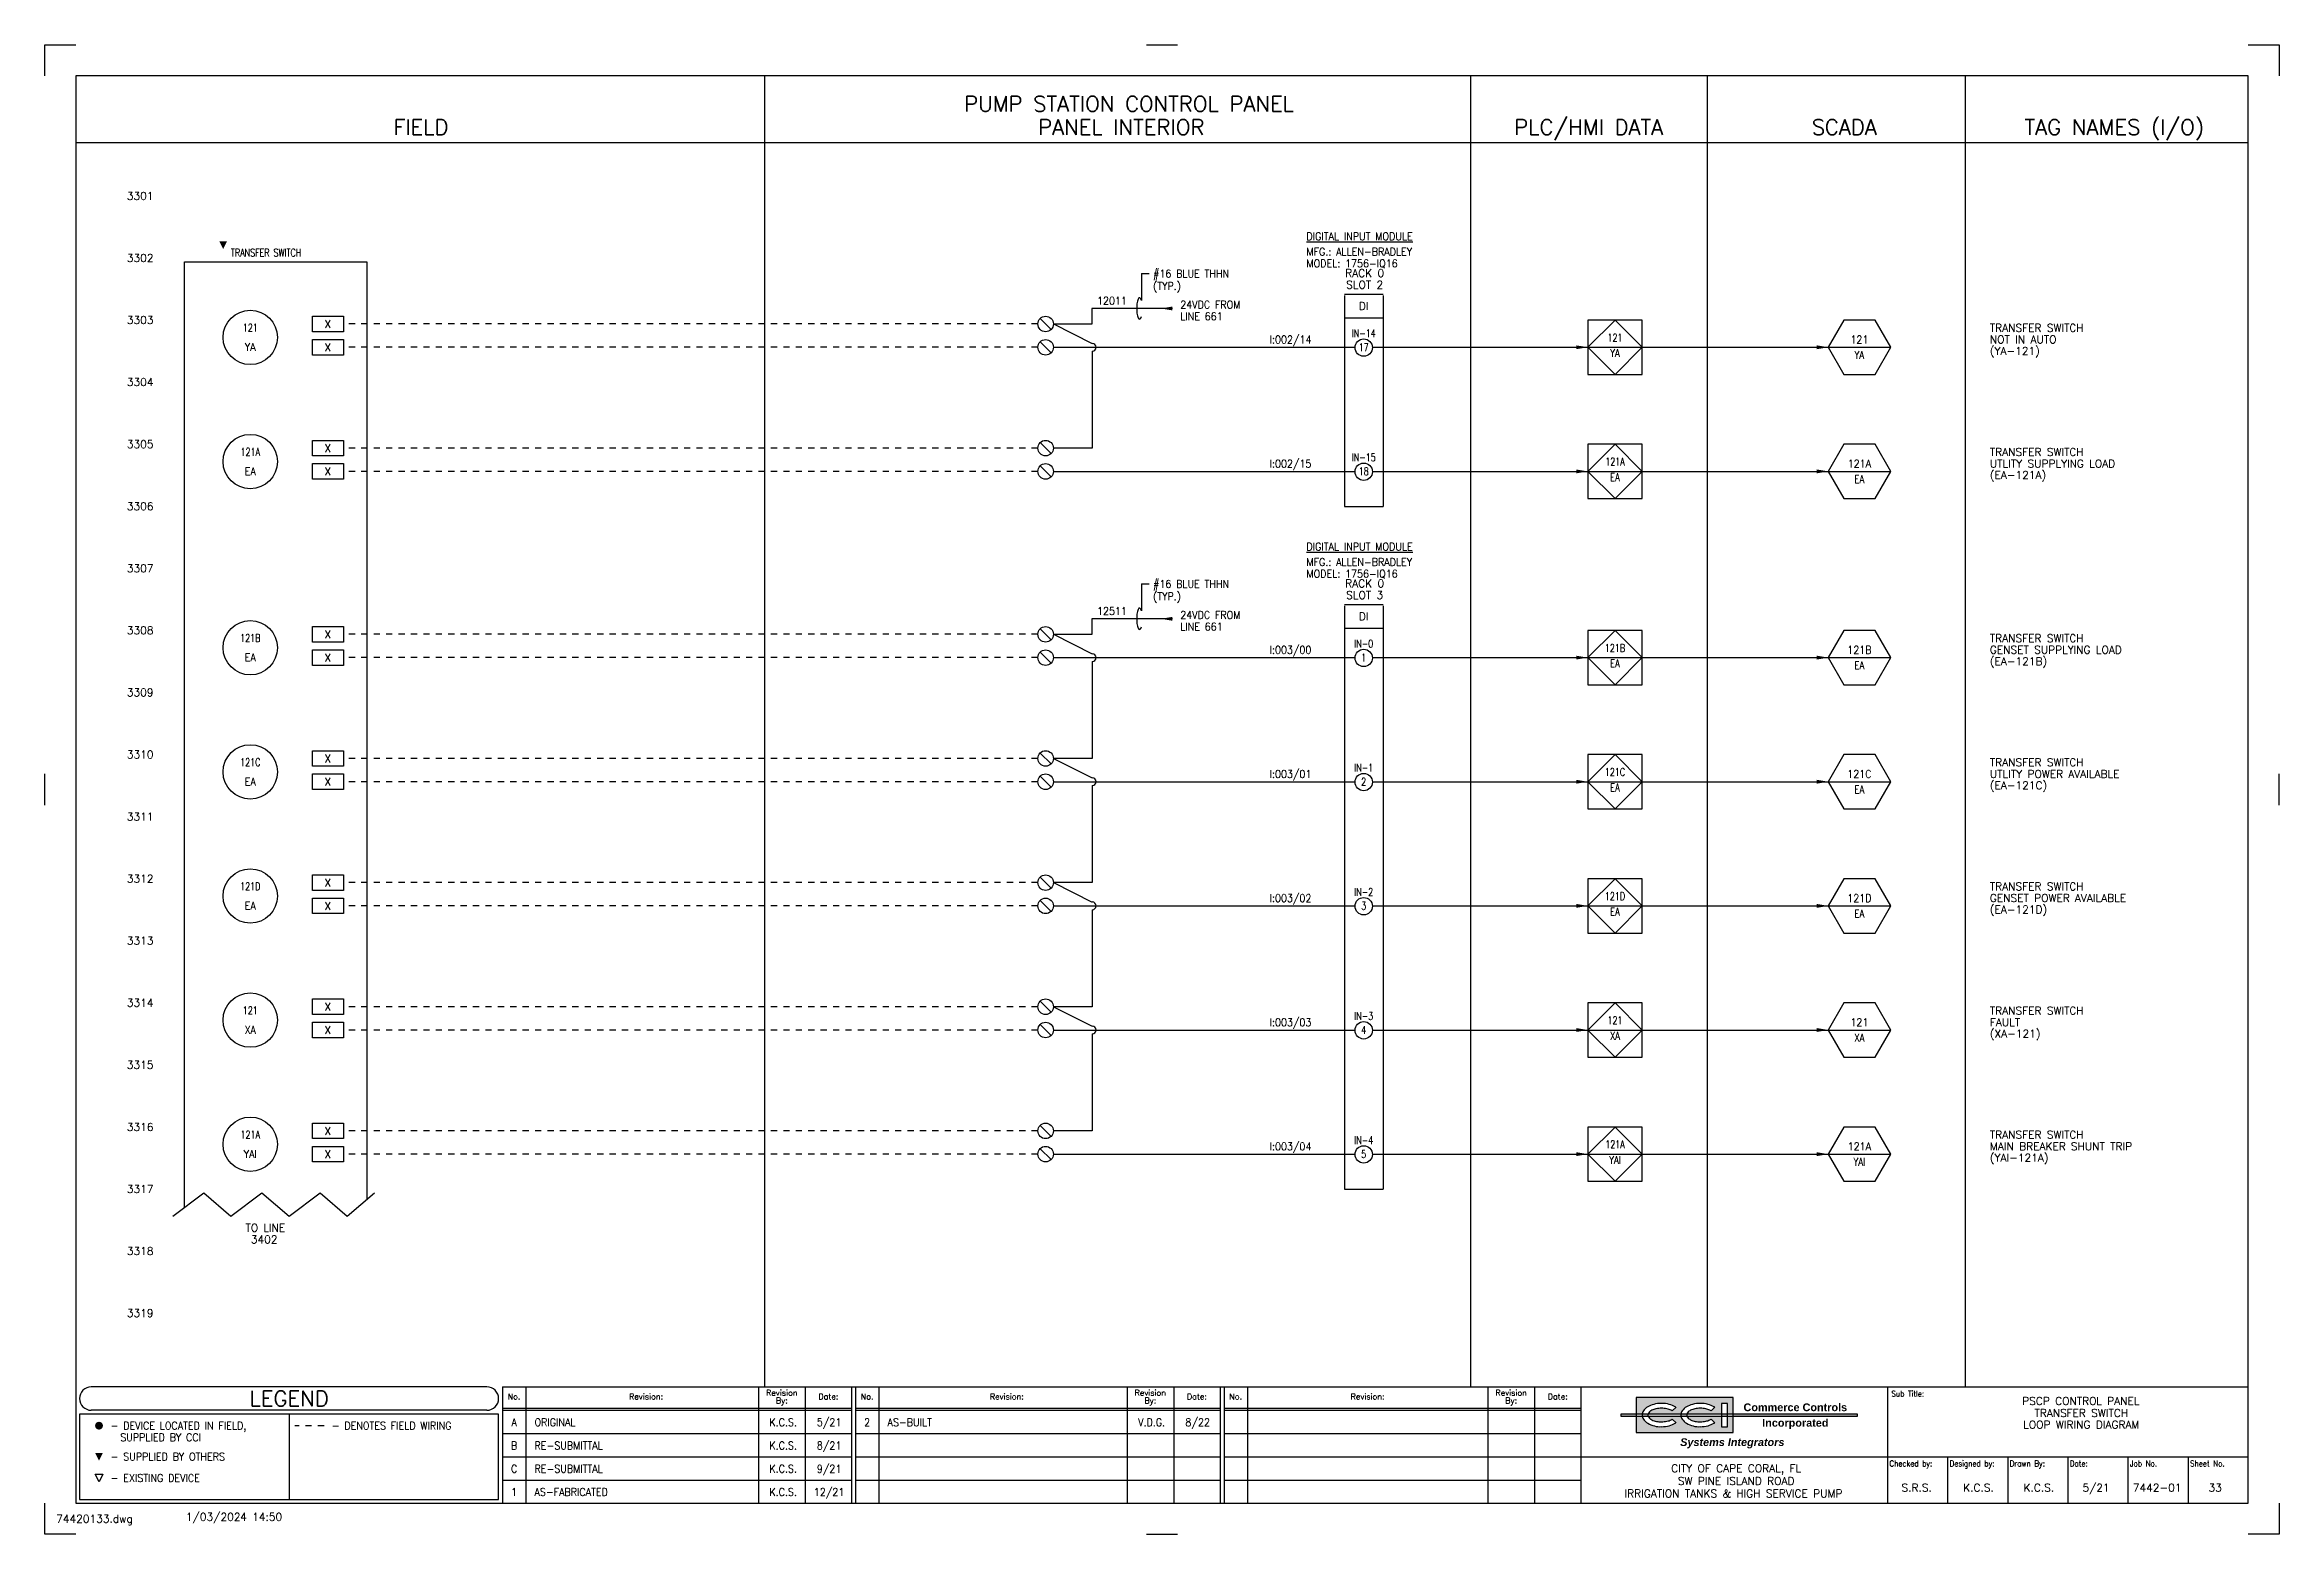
# Model space of a CAD drawing. Extents: x 0 to 36, y 0 to 24.
import ezdxf
from ezdxf.enums import TextEntityAlignment as Align

# ---------------------------------------------------------------- set-up
doc = ezdxf.new("R2010")
doc.units = 0
doc.header["$LTSCALE"] = 0.5
doc.header["$MEASUREMENT"] = 0
doc.linetypes.add('HIDDEN2', pattern=[0.1875, 0.125, -0.0625])
doc.layers.get('0').update_dxf_attribs({"linetype": 'CONTINUOUS'})
doc.layers.add('BORDER', color=2, linetype='CONTINUOUS')
doc.layers.add('CUT-MARK', color=5, linetype='CONTINUOUS')
doc.styles.add('arial', font='arialbd.ttf')
doc.styles.add('arialitalic', font='arialbi.ttf')
doc.styles.add('ROMANS', font='ROMANS.shx')
doc.linetypes.add('FENCELINE1', pattern='A,0.25,-0.1,[133,ltypeshp.shx,S=0.1,R=0,X=-0.1,Y=0],-0.1,1', length=1.45)

# ---------------------------------------------------------------- blocks, each defined once
blk = doc.blocks.new('CUTMARK')
at = {"color": 5}
for p, q in [((0, 23.5), (0, 24)), ((0, 24), (0.5, 24)), ((17.75, 24), (18.25, 24)), ((35.5, 24), (36, 24)), ((36, 24), (36, 23.5)), ((0, 11.75), (0, 12.25)), ((36, 11.75), (36, 12.25)), ((0, 0), (0, 0.5)), ((36, 0.5), (36, 0)), ((0.5, 0), (0, 0)), ((17.75, 0), (18.25, 0)), ((36, 0), (35.5, 0))]:
    blk.add_line(p, q, dxfattribs=at)
blk = doc.blocks.new('FCIRLEG')
at = {"color": 5, "const_width": 0.0625}
blk.add_lwpolyline([(-0.03125, 0, 1), (0.03125, 0, 1)], format="xyb", close=True, dxfattribs=at)
blk = doc.blocks.new('FTRIULEG')
at = {"color": 5}
blk.add_solid([(0, 0.125), (0, 0.125), (-0.0625, 0), (0.0625, 0)], dxfattribs=at)
blk = doc.blocks.new('CCILOGO3')
h = blk.add_hatch(color=256)
h.paths.add_polyline_path([(25.922, 2.094, -0.060974), (26.047, 2.109, -0.060974), (26.172, 2.094, -0.074343), (26.268, 2.054, -0.016679), (26.281, 2.046), (26.221, 1.988, 0.036094), (26.202, 1.999, 0.064948), (26.135, 2.022, 0.051099), (26.047, 2.031, 0.051099), (25.958, 2.022, 0.064948), (25.892, 1.999, 0.104203), (25.841, 1.959, 0.105248), (25.83, 1.937), (26.36, 1.937, -0.117879), (26.38, 1.988, -0.106943), (26.451, 2.054, -0.074343), (26.547, 2.094, -0.060974), (26.672, 2.109, -0.060974), (26.797, 2.094, -0.074343), (26.893, 2.054, -0.016679), (26.906, 2.046), (26.846, 1.988, 0.036094), (26.827, 1.999, 0.064948), (26.76, 2.022, 0.051099), (26.672, 2.031, 0.051099), (26.583, 2.022, 0.064948), (26.517, 1.999, 0.104203), (26.466, 1.959, 0.105248), (26.455, 1.937), (27.016, 1.937), (27.016, 2.109), (27.109, 2.109), (27.109, 1.937), (27.203, 1.937), (27.203, 2.203), (25.641, 2.203), (25.641, 1.937), (25.735, 1.937, -0.117879), (25.755, 1.988, -0.106943), (25.826, 2.054, -0.074343)])
h.paths.add_polyline_path([(25.826, 1.789, -0.106943), (25.755, 1.856, -0.117879), (25.735, 1.906), (25.641, 1.906), (25.641, 1.641), (27.203, 1.641), (27.203, 1.906), (27.109, 1.906), (27.109, 1.734), (27.016, 1.734), (27.016, 1.906), (26.455, 1.906, 0.105248), (26.466, 1.885, 0.104203), (26.517, 1.845, 0.064948), (26.592, 1.819, 0.063643), (26.672, 1.812, 0.051099), (26.76, 1.822, 0.064948), (26.827, 1.845, 0.036094), (26.846, 1.856), (26.906, 1.798, -0.016679), (26.893, 1.789, -0.074343), (26.797, 1.75, -0.060974), (26.672, 1.734, -0.074995), (26.558, 1.745, -0.074343), (26.451, 1.789, -0.106943), (26.38, 1.856, -0.117879), (26.36, 1.906), (25.83, 1.906, 0.105248), (25.841, 1.885, 0.104203), (25.892, 1.845, 0.064948), (25.967, 1.819, 0.063643), (26.047, 1.812, 0.051099), (26.135, 1.822, 0.064948), (26.202, 1.845, 0.036094), (26.221, 1.856), (26.281, 1.798, -0.016679), (26.268, 1.789, -0.074343), (26.172, 1.75, -0.060974), (26.047, 1.734, -0.074995), (25.933, 1.745, -0.074343)])
h.paths.add_polyline_path([(25.641, 1.906), (25.641, 1.937), (25.391, 1.937), (25.391, 1.906)])
h.paths.add_polyline_path([(25.83, 1.906, -0.068202), (25.828, 1.922, -0.068202), (25.83, 1.937), (25.735, 1.937, 0.033731), (25.734, 1.922, 0.033731), (25.735, 1.906)])
h.paths.add_polyline_path([(26.455, 1.906, -0.068202), (26.453, 1.922, -0.068202), (26.455, 1.937), (26.36, 1.937, 0.033731), (26.359, 1.922, 0.033731), (26.36, 1.906)])
h.paths.add_polyline_path([(27.109, 1.906), (27.109, 1.937), (27.016, 1.937), (27.016, 1.906)])
h.paths.add_polyline_path([(29.203, 1.906), (29.203, 1.937), (27.203, 1.937), (27.203, 1.906)])
for p, q in [((27.203, 2.203), (25.641, 2.203)), ((25.641, 2.203), (25.641, 1.641)), ((27.203, 1.641), (27.203, 2.203)), ((29.203, 1.937), (25.391, 1.937)), ((25.391, 1.937), (25.391, 1.906)), ((25.391, 1.906), (29.203, 1.906)), ((26.221, 1.988), (26.281, 2.046)), ((26.221, 1.856), (26.281, 1.798)), ((26.846, 1.988), (26.906, 2.046)), ((26.846, 1.856), (26.906, 1.798)), ((27.109, 2.109), (27.016, 2.109)), ((27.016, 2.109), (27.016, 1.734)), ((27.109, 1.734), (27.109, 2.109)), ((29.203, 1.906), (29.203, 1.937)), ((25.641, 1.641), (27.203, 1.641)), ((27.016, 1.734), (27.109, 1.734))]:
    blk.add_line(p, q)
for centre, radius, start, end in [((25.851, 1.922), 0.116, 145.3805, 180), ((25.851, 1.922), 0.116, 180, 214.6195), ((25.944, 1.857), 0.23, 120.9638, 145.3805), ((25.944, 1.987), 0.23, 214.6195, 239.0362), ((26.006, 1.754), 0.35, 103.9568, 120.9638), ((25.886, 1.922), 0.0581, 140.3607, 180), ((25.886, 1.922), 0.0581, 180, 219.6393), ((25.962, 1.859), 0.157, 116.5651, 140.3607), ((25.962, 1.985), 0.157, 219.6393, 243.4349), ((26.013, 1.757), 0.271, 101.7009, 116.5651), ((26.028, 2.117), 0.305, 243.4349, 258.2991), ((26.047, 1.59), 0.519, 90, 103.9568), ((26.047, 1.595), 0.436, 90, 101.7009), ((26.031, 2.129), 0.317, 258.2991, 272.8654), ((26.047, 1.59), 0.519, 76.0432, 90), ((26.047, 1.595), 0.436, 78.2991, 90), ((26.047, 2.249), 0.436, 270, 281.7009), ((26.08, 1.757), 0.271, 63.4349, 78.2991), ((26.08, 2.087), 0.271, 281.7009, 296.5651), ((26.088, 1.754), 0.35, 59.0362, 76.0432), ((26.131, 1.859), 0.157, 55.1664, 63.4349), ((26.131, 1.985), 0.157, 296.5651, 304.8336), ((26.149, 1.857), 0.23, 55.214, 59.0362), ((26.476, 1.922), 0.116, 145.3805, 180), ((26.476, 1.922), 0.116, 180, 214.6195), ((26.569, 1.857), 0.23, 120.9638, 145.3805), ((26.569, 1.987), 0.23, 214.6195, 239.0362), ((26.631, 1.754), 0.35, 103.9568, 120.9638), ((26.511, 1.922), 0.0581, 140.3607, 180), ((26.511, 1.922), 0.0581, 180, 219.6393), ((26.587, 1.859), 0.157, 116.5651, 140.3607), ((26.587, 1.985), 0.157, 219.6393, 243.4349), ((26.638, 1.757), 0.271, 101.7009, 116.5651), ((26.653, 2.117), 0.305, 243.4349, 258.2991), ((26.672, 1.59), 0.519, 90, 103.9568), ((26.672, 1.595), 0.436, 90, 101.7009), ((26.656, 2.129), 0.317, 258.2991, 272.8654), ((26.672, 1.59), 0.519, 76.0432, 90), ((26.672, 1.595), 0.436, 78.2991, 90), ((26.672, 2.249), 0.436, 270, 281.7009), ((26.705, 1.757), 0.271, 63.4349, 78.2991), ((26.705, 2.087), 0.271, 281.7009, 296.5651), ((26.713, 1.754), 0.35, 59.0362, 76.0432), ((26.756, 1.859), 0.157, 55.1664, 63.4349), ((26.756, 1.985), 0.157, 296.5651, 304.8336), ((26.774, 1.857), 0.23, 55.214, 59.0362), ((26.027, 2.125), 0.391, 239.0362, 256.0432), ((26.025, 2.118), 0.384, 256.0432, 273.1986), ((26.047, 2.253), 0.519, 270, 283.9568), ((26.088, 2.09), 0.35, 283.9568, 300.9638), ((26.149, 1.987), 0.23, 300.9638, 304.786), ((26.652, 2.125), 0.391, 239.0362, 256.0432), ((26.65, 2.118), 0.384, 256.0432, 273.1986), ((26.672, 2.253), 0.519, 270, 283.9568), ((26.713, 2.09), 0.35, 283.9568, 300.9638), ((26.774, 1.987), 0.23, 300.9638, 304.786)]:
    blk.add_arc(centre, radius, start, end)
for s, style, p in [('Commerce Controls', 'arial', (28.203, 1.984)), ('Incorporated', 'arial', (28.203, 1.734)), ('Systems Integrators', 'arialitalic', (27.188, 1.422))]:
    blk.add_text(s, height=0.125, dxfattribs=dict(style=style)).set_placement(p, align=Align.CENTER)
blk = doc.blocks.new('LARROW')
at = {"color": 5}
blk.add_solid([(0.125, 0.03125), (0.125, -0.03125), (-0.0625, 0)], dxfattribs=at)
blk = doc.blocks.new('TERM')
at = {"color": 1}
blk.add_line((-0.088, 0.088), (0.088, -0.088), dxfattribs=at)
blk.add_circle((0, 0), 0.125, dxfattribs=at)
blk = doc.blocks.new('11')
at = {"style": 'ROMANS', "width": 0.9}
for s, p in [('C', (7.562, 0.993)), ('K.C.S.', (11.896, 0.993)), ('9/21', (12.637, 0.993))]:
    blk.add_text(s, height=0.125, dxfattribs=at).set_placement(p, align=Align.CENTER)
blk.add_text('RE-SUBMITTAL', height=0.125, dxfattribs=at).set_placement((7.891, 0.993))
blk = doc.blocks.new('14')
at = {"style": 'ROMANS', "width": 0.9}
for s, p in [('1', (7.563, 0.618)), ('K.C.S.', (11.896, 0.618)), ('12/21', (12.637, 0.618))]:
    blk.add_text(s, height=0.125, dxfattribs=at).set_placement(p, align=Align.CENTER)
blk.add_text('AS-FABRICATED', height=0.125, dxfattribs=at).set_placement((7.891, 0.618))
blk = doc.blocks.new('DrawingName')
at = {"color": 0, "linetype": 'Continuous', "insert": (0.1875, 0.3125), "char_height": 0.125, "attachment_point": 1, "style": 'ROMANS'}
blk.add_mtext('74420133.dwg', dxfattribs=at)
blk = doc.blocks.new('dwgfilename')
at = {"color": 0, "linetype": 'Continuous'}
blk.add_blockref('DrawingName', (0, 0), dxfattribs=at)
blk = doc.blocks.new('dwgdate')
at = {"color": 0, "linetype": 'Continuous', "insert": (2.1875, 0.34375), "char_height": 0.125, "attachment_point": 1, "style": 'ROMANS'}
blk.add_mtext(' 1/03/2024 14:50', dxfattribs=at)
blk = doc.blocks.new('Drawing_Name_Date_Panel_Layout')
at = {"linetype": 'Continuous'}
for name in ['dwgdate', 'dwgfilename']:
    blk.add_blockref(name, (0, 0), dxfattribs=at)

msp = doc.modelspace()

# ---------------------------------------------------------------- linework, layer by layer
at = {"linetype": 'Continuous'}
for p, q in [((11.594, 23.5), (11.594, 2.375)), ((22.969, 23.5), (22.969, 2.375)), ((26.781, 23.5), (26.781, 2.375)), ((30.938, 23.5), (30.938, 2.375)), ((0.5, 22.422), (35.5, 22.422)), ((2.25, 5.266), (2.25, 20.5)), ((2.25, 20.5), (2.312, 20.5)), ((2.312, 20.5), (5.188, 20.5)), ((5.188, 20.5), (5.188, 5.393)), ((21.562, 19.976), (20.938, 19.976)), ((20.938, 19.96), (20.938, 18.75)), ((21.562, 19.96), (21.562, 18.75)), ((4.313, 19.625), (4.813, 19.625)), ((4.313, 19.375), (4.313, 19.625)), ((4.813, 19.625), (4.813, 19.375)), ((16.25, 19.5), (16.875, 19.5)), ((16.25, 19.5), (16.875, 19.187)), ((16.875, 19.5), (16.875, 19.75)), ((20.938, 19.601), (21.562, 19.601)), ((4.813, 19.375), (4.313, 19.375)), ((4.313, 19), (4.313, 19.25)), ((4.313, 19.25), (4.813, 19.25)), ((4.813, 19.25), (4.813, 19)), ((16.25, 19.125), (21.11, 19.125)), ((24.86, 19.125), (25.735, 19.125)), ((28.73, 19.125), (29.74, 19.125)), ((4.813, 19), (4.313, 19)), ((16.875, 19.062), (16.875, 17.5)), ((20.938, 18.75), (20.938, 16.562)), ((21.562, 18.75), (21.562, 16.562)), ((4.313, 17.625), (4.813, 17.625)), ((4.313, 17.375), (4.313, 17.625)), ((4.813, 17.375), (4.313, 17.375)), ((4.813, 17.625), (4.813, 17.375)), ((16.875, 17.5), (16.25, 17.5)), ((4.313, 17), (4.313, 17.25)), ((4.313, 17.25), (4.813, 17.25)), ((4.813, 17), (4.313, 17)), ((4.813, 17.25), (4.813, 17)), ((16.25, 17.125), (21.11, 17.125)), ((24.86, 17.125), (25.735, 17.125)), ((28.73, 17.125), (29.74, 17.125)), ((20.938, 16.562), (21.562, 16.562)), ((21.562, 14.976), (20.938, 14.976)), ((20.938, 14.96), (20.938, 13.75)), ((21.562, 14.96), (21.562, 13.75)), ((4.313, 14.625), (4.813, 14.625)), ((4.313, 14.375), (4.313, 14.625)), ((4.813, 14.625), (4.813, 14.375)), ((16.25, 14.5), (16.875, 14.5)), ((16.25, 14.5), (16.875, 14.187)), ((16.875, 14.5), (16.875, 14.75)), ((20.938, 14.601), (21.562, 14.601)), ((4.813, 14.375), (4.313, 14.375)), ((4.313, 14), (4.313, 14.25)), ((4.313, 14.25), (4.813, 14.25)), ((4.813, 14.25), (4.813, 14)), ((16.25, 14.125), (21.11, 14.125)), ((16.875, 14.062), (16.875, 12.5)), ((24.86, 14.125), (25.735, 14.125)), ((28.73, 14.125), (29.74, 14.125)), ((4.813, 14), (4.313, 14)), ((20.938, 13.75), (20.938, 5.562)), ((21.562, 13.75), (21.562, 5.562)), ((4.313, 12.625), (4.813, 12.625)), ((4.313, 12.375), (4.313, 12.625)), ((4.813, 12.625), (4.813, 12.375)), ((4.813, 12.375), (4.313, 12.375)), ((4.313, 12), (4.313, 12.25)), ((4.313, 12.25), (4.813, 12.25)), ((4.813, 12.25), (4.813, 12)), ((16.875, 12.5), (16.25, 12.5)), ((16.25, 12.5), (16.875, 12.187)), ((4.813, 12), (4.313, 12)), ((16.25, 12.125), (21.11, 12.125)), ((16.875, 12.062), (16.875, 10.5)), ((24.86, 12.125), (25.735, 12.125)), ((28.73, 12.125), (29.74, 12.125)), ((4.313, 10.625), (4.813, 10.625)), ((4.313, 10.375), (4.313, 10.625)), ((4.813, 10.625), (4.813, 10.375)), ((16.875, 10.5), (16.25, 10.5)), ((16.25, 10.5), (16.875, 10.187)), ((4.813, 10.375), (4.313, 10.375)), ((4.313, 10), (4.313, 10.25)), ((4.313, 10.25), (4.813, 10.25)), ((4.813, 10.25), (4.813, 10)), ((16.25, 10.125), (21.11, 10.125)), ((24.86, 10.125), (25.735, 10.125)), ((28.73, 10.125), (29.74, 10.125)), ((4.813, 10), (4.313, 10)), ((16.875, 10.062), (16.875, 8.5)), ((4.313, 8.625), (4.813, 8.625)), ((4.313, 8.375), (4.313, 8.625)), ((4.813, 8.375), (4.313, 8.375)), ((4.813, 8.625), (4.813, 8.375)), ((16.875, 8.5), (16.25, 8.5)), ((16.25, 8.5), (16.875, 8.187)), ((4.313, 8), (4.313, 8.25)), ((4.313, 8.25), (4.813, 8.25)), ((4.813, 8), (4.313, 8)), ((4.813, 8.25), (4.813, 8)), ((16.25, 8.125), (21.11, 8.125)), ((16.875, 8.062), (16.875, 6.5)), ((24.86, 8.125), (25.735, 8.125)), ((28.73, 8.125), (29.74, 8.125)), ((4.313, 6.625), (4.813, 6.625)), ((4.313, 6.375), (4.313, 6.625)), ((4.813, 6.625), (4.813, 6.375)), ((16.875, 6.5), (16.25, 6.5)), ((4.813, 6.375), (4.313, 6.375)), ((4.313, 6), (4.313, 6.25)), ((4.313, 6.25), (4.813, 6.25)), ((4.813, 6.25), (4.813, 6)), ((16.25, 6.125), (21.11, 6.125)), ((24.86, 6.125), (25.735, 6.125)), ((28.73, 6.125), (29.74, 6.125)), ((4.813, 6), (4.313, 6)), ((2.062, 5.125), (2.562, 5.5)), ((2.562, 5.5), (3, 5.125)), ((3, 5.125), (3.5, 5.5)), ((3.5, 5.5), (3.938, 5.125)), ((3.938, 5.125), (4.438, 5.5)), ((4.438, 5.5), (4.875, 5.125)), ((4.875, 5.125), (5.312, 5.5)), ((20.938, 5.562), (21.562, 5.562)), ((0.875, 0.844), (0.813, 0.969)), ((0.813, 0.969), (0.938, 0.969)), ((0.938, 0.969), (0.875, 0.844))]:
    msp.add_line(p, q, dxfattribs=at)
at = {"color": 5}
for p, q in [((17.669, 20.312), (17.669, 19.878)), ((17.669, 20.312), (17.794, 20.312)), ((17.669, 15.312), (17.669, 14.878)), ((17.669, 15.312), (17.794, 15.312))]:
    msp.add_line(p, q, dxfattribs=at)
at = {"linetype": 'HIDDEN2'}
for p, q in [((16, 19.5), (4.812, 19.5)), ((16, 19.125), (4.812, 19.125)), ((16, 17.5), (4.812, 17.5)), ((16, 17.125), (4.812, 17.125)), ((16, 14.5), (4.812, 14.5)), ((16, 14.125), (4.812, 14.125)), ((16, 12.5), (4.812, 12.5)), ((16, 12.125), (4.812, 12.125)), ((16, 10.5), (4.812, 10.5)), ((16, 10.125), (4.812, 10.125)), ((16, 8.5), (4.812, 8.5)), ((16, 8.125), (4.812, 8.125)), ((16, 6.5), (4.812, 6.5)), ((16, 6.125), (4.812, 6.125)), ((4.5, 1.75), (4.031, 1.75))]:
    msp.add_line(p, q, dxfattribs=at)
at = {"color": 0, "linetype": 'Continuous'}
for p, q in [((18.169, 19.75), (16.872, 19.75)), ((25.735, 19.562), (24.86, 19.562)), ((24.86, 19.562), (24.86, 18.688)), ((25.298, 19.562), (24.86, 19.125)), ((25.735, 19.125), (25.298, 19.562)), ((25.735, 18.688), (25.735, 19.562)), ((24.86, 19.125), (25.298, 18.688)), ((25.298, 18.688), (25.735, 19.125)), ((24.86, 18.688), (25.735, 18.688)), ((25.735, 17.562), (24.86, 17.562)), ((24.86, 17.562), (24.86, 16.688)), ((25.298, 17.562), (24.86, 17.125)), ((25.735, 17.125), (25.298, 17.562)), ((25.735, 16.688), (25.735, 17.562)), ((24.86, 17.125), (25.298, 16.688)), ((25.298, 16.688), (25.735, 17.125)), ((24.86, 16.688), (25.735, 16.688)), ((18.169, 14.75), (16.872, 14.75)), ((25.735, 14.562), (24.86, 14.562)), ((24.86, 14.562), (24.86, 13.688)), ((25.298, 14.562), (24.86, 14.125)), ((25.735, 14.125), (25.298, 14.562)), ((25.735, 13.688), (25.735, 14.562)), ((24.86, 14.125), (25.298, 13.688)), ((25.298, 13.688), (25.735, 14.125)), ((24.86, 13.688), (25.735, 13.688)), ((25.735, 12.562), (24.86, 12.562)), ((24.86, 12.562), (24.86, 11.688)), ((25.298, 12.562), (24.86, 12.125)), ((25.735, 12.125), (25.298, 12.562)), ((25.735, 11.688), (25.735, 12.562)), ((24.86, 12.125), (25.298, 11.688)), ((25.298, 11.688), (25.735, 12.125)), ((24.86, 11.688), (25.735, 11.688)), ((25.735, 10.562), (24.86, 10.562)), ((24.86, 10.562), (24.86, 9.688)), ((25.298, 10.562), (24.86, 10.125)), ((25.735, 10.125), (25.298, 10.562)), ((25.735, 9.688), (25.735, 10.562)), ((24.86, 10.125), (25.298, 9.688)), ((25.298, 9.688), (25.735, 10.125)), ((24.86, 9.688), (25.735, 9.688)), ((25.735, 8.562), (24.86, 8.562)), ((24.86, 8.562), (24.86, 7.688)), ((25.298, 8.562), (24.86, 8.125)), ((25.735, 8.125), (25.298, 8.562)), ((25.735, 7.688), (25.735, 8.562)), ((24.86, 8.125), (25.298, 7.688)), ((25.298, 7.688), (25.735, 8.125)), ((24.86, 7.688), (25.735, 7.688)), ((25.735, 6.562), (24.86, 6.562)), ((24.86, 6.562), (24.86, 5.688)), ((25.298, 6.562), (24.86, 6.125)), ((25.735, 6.125), (25.298, 6.562)), ((25.735, 5.688), (25.735, 6.562)), ((24.86, 6.125), (25.298, 5.688)), ((25.298, 5.688), (25.735, 6.125)), ((24.86, 5.688), (25.735, 5.688)), ((7.313, 0.562), (7.313, 1.937))]:
    msp.add_line(p, q, dxfattribs=at)
at = {"color": 0, "linetype": 'FENCELINE1', "ltscale": 0.5}
for p, q in [((21.39, 19.125), (24.86, 19.125)), ((21.39, 17.125), (24.86, 17.125)), ((21.39, 14.125), (24.86, 14.125)), ((21.39, 12.125), (24.86, 12.125)), ((21.39, 10.125), (24.86, 10.125)), ((21.39, 8.125), (24.86, 8.125)), ((21.39, 6.125), (24.86, 6.125))]:
    msp.add_line(p, q, dxfattribs=at)
at = {"linetype": 'FENCELINE1', "ltscale": 0.5}
for p, q in [((25.735, 19.125), (28.798, 19.125)), ((25.735, 17.125), (28.798, 17.125)), ((25.735, 14.125), (28.798, 14.125)), ((25.735, 12.125), (28.798, 12.125)), ((25.735, 10.125), (28.798, 10.125)), ((25.735, 8.125), (28.798, 8.125)), ((25.735, 6.125), (28.798, 6.125))]:
    msp.add_line(p, q, dxfattribs=at)
at = {"color": 0}
for p, q in [((7.125, 2.375), (0.75, 2.375)), ((0.562, 1.937), (0.562, 0.562)), ((7.313, 1.937), (0.562, 1.937)), ((7.125, 2), (0.75, 2)), ((3.938, 1.937), (3.938, 0.562)), ((0.562, 0.562), (7.313, 0.562))]:
    msp.add_line(p, q, dxfattribs=at)
at = {"color": 2}
for p, q in [((7.375, 2.375), (13.062, 2.375)), ((7.375, 2.375), (7.375, 0.5)), ((7.75, 2.375), (7.75, 0.5)), ((11.5, 2.375), (11.5, 0.5)), ((12.25, 2.375), (12.25, 0.5)), ((13, 2.375), (13, 0.5)), ((13.062, 2.375), (13.062, 0.5)), ((13.062, 2.375), (19, 2.375)), ((13.438, 2.375), (13.438, 0.5)), ((17.437, 2.375), (17.437, 0.5)), ((18.188, 2.375), (18.188, 0.5)), ((18.938, 2.375), (18.938, 0.5)), ((19, 2.375), (24.75, 2.375)), ((19, 2.375), (19, 0.5)), ((19.375, 2.375), (19.375, 0.5)), ((23.25, 2.375), (23.25, 0.5)), ((24, 2.375), (24, 0.5)), ((24.754, 2.375), (35.5, 2.375)), ((24.754, 0.5), (24.754, 2.375)), ((29.688, 2.375), (29.688, 0.5)), ((7.375, 2.031), (12.996, 2.031)), ((7.375, 2), (13, 2)), ((13.062, 2.031), (18.933, 2.031)), ((13.062, 2), (18.938, 2)), ((19, 2.031), (24.746, 2.031)), ((19, 2), (24.75, 2)), ((7.375, 1.625), (13, 1.625)), ((13.062, 1.625), (18.938, 1.625)), ((19, 1.625), (24.75, 1.625)), ((7.375, 1.25), (13, 1.25)), ((13.062, 1.25), (18.938, 1.25)), ((19, 1.25), (24.75, 1.25)), ((24.754, 1.25), (35.5, 1.25)), ((30.656, 1.25), (30.656, 0.5)), ((31.625, 1.25), (31.625, 0.5)), ((32.594, 1.25), (32.594, 0.5)), ((33.562, 1.25), (33.562, 0.5)), ((34.531, 1.25), (34.531, 0.5)), ((7.375, 0.875), (13, 0.875)), ((13.062, 0.875), (18.938, 0.875)), ((19, 0.875), (24.75, 0.875))]:
    msp.add_line(p, q, dxfattribs=at)
at = {"color": 0}
for points in [[(28.983, 19.562), (28.73, 19.125), (28.983, 18.688), (29.488, 18.688), (29.74, 19.125), (29.488, 19.562)], [(28.983, 17.562), (28.73, 17.125), (28.983, 16.688), (29.488, 16.688), (29.74, 17.125), (29.488, 17.562)], [(28.983, 14.562), (28.73, 14.125), (28.983, 13.688), (29.488, 13.688), (29.74, 14.125), (29.488, 14.562)], [(28.983, 12.562), (28.73, 12.125), (28.983, 11.688), (29.488, 11.688), (29.74, 12.125), (29.488, 12.562)], [(28.983, 10.562), (28.73, 10.125), (28.983, 9.688), (29.488, 9.688), (29.74, 10.125), (29.488, 10.562)], [(28.983, 8.562), (28.73, 8.125), (28.983, 7.688), (29.488, 7.688), (29.74, 8.125), (29.488, 8.562)], [(28.983, 6.562), (28.73, 6.125), (28.983, 5.688), (29.488, 5.688), (29.74, 6.125), (29.488, 6.562)]]:
    msp.add_lwpolyline(points, close=True, dxfattribs=at)
at = {"color": 5, "linetype": 'Continuous'}
for points in [[(17.669, 19.878, 0), (17.657, 19.907, 0), (17.643, 19.921, 0), (17.629, 19.919, 0), (17.616, 19.901, 0), (17.604, 19.869, 0), (17.596, 19.826, 0), (17.592, 19.776, 0), (17.592, 19.724, 0), (17.596, 19.674, 0), (17.604, 19.631, 0), (17.616, 19.599, 0), (17.629, 19.581, 0), (17.643, 19.579, 0), (17.657, 19.593, 0), (17.669, 19.622, 0)], [(17.669, 14.878, 0), (17.657, 14.907, 0), (17.643, 14.921, 0), (17.629, 14.919, 0), (17.616, 14.901, 0), (17.604, 14.869, 0), (17.596, 14.826, 0), (17.592, 14.776, 0), (17.592, 14.724, 0), (17.596, 14.674, 0), (17.604, 14.631, 0), (17.616, 14.599, 0), (17.629, 14.581, 0), (17.643, 14.579, 0), (17.657, 14.593, 0), (17.669, 14.622, 0)]]:
    msp.add_polyline3d(points, dxfattribs=at)
at = {"linetype": 'Continuous'}
for centre in [(3.312, 19.284), (3.312, 17.284), (3.312, 14.284), (3.312, 12.284), (3.312, 10.284), (3.312, 8.284), (3.312, 6.284)]:
    msp.add_circle(centre, 0.438, dxfattribs=at)
at = {"color": 0, "linetype": 'Continuous'}
for centre in [(21.25, 19.12), (21.25, 17.12), (21.25, 14.12), (21.25, 12.12), (21.25, 10.12), (21.25, 8.12), (21.25, 6.12)]:
    msp.add_circle(centre, 0.14, dxfattribs=at)
at = {"linetype": 'Continuous'}
for centre in [(16.875, 19.125), (16.875, 14.125), (16.875, 12.125), (16.875, 10.125), (16.875, 8.125)]:
    msp.add_arc(centre, 0.0625, 270, 90, dxfattribs=at)
at = {"color": 0}
for centre, start, end in [((0.75, 2.187), 90, 270), ((7.125, 2.187), 270, 90)]:
    msp.add_arc(centre, 0.188, start, end, dxfattribs=at)
at = {"color": 5}
for points in [[(24.673, 19.156), (24.673, 19.094), (24.86, 19.125)], [(28.548, 19.156), (28.548, 19.094), (28.735, 19.125)], [(24.673, 17.156), (24.673, 17.094), (24.86, 17.125)], [(28.548, 17.156), (28.548, 17.094), (28.735, 17.125)], [(24.673, 14.156), (24.673, 14.094), (24.86, 14.125)], [(28.548, 14.156), (28.548, 14.094), (28.735, 14.125)], [(24.673, 12.156), (24.673, 12.094), (24.86, 12.125)], [(28.548, 12.156), (28.548, 12.094), (28.735, 12.125)], [(24.673, 10.156), (24.673, 10.094), (24.86, 10.125)], [(28.548, 10.156), (28.548, 10.094), (28.735, 10.125)], [(24.673, 8.156), (24.673, 8.094), (24.86, 8.125)], [(28.548, 8.156), (28.548, 8.094), (28.735, 8.125)], [(24.673, 6.156), (24.673, 6.094), (24.86, 6.125)], [(28.548, 6.156), (28.548, 6.094), (28.735, 6.125)]]:
    msp.add_solid(points, dxfattribs=at)
at = {"layer": 'BORDER', "color": 2}
for p, q in [((35.5, 23.5), (0.5, 23.5)), ((0.5, 23.5), (0.5, 0.5)), ((35.5, 0.5), (35.5, 23.5)), ((0.5, 0.5), (35.5, 0.5))]:
    msp.add_line(p, q, dxfattribs=at)

# ---------------------------------------------------------------- block references
at = {"rotation": 180}
for p in [(2.875, 20.834), (0.875, 1.312)]:
    msp.add_blockref('FTRIULEG', p, dxfattribs=at)
at = {"linetype": 'Continuous'}
for name, p in [('TERM', (16.125, 19.5)), ('TERM', (16.125, 19.125)), ('TERM', (16.125, 17.5)), ('TERM', (16.125, 17.125)), ('TERM', (16.125, 14.5)), ('TERM', (16.125, 14.125)), ('TERM', (16.125, 12.5)), ('TERM', (16.125, 12.125)), ('TERM', (16.125, 10.5)), ('TERM', (16.125, 10.125)), ('TERM', (16.125, 8.5)), ('TERM', (16.125, 8.125)), ('TERM', (16.125, 6.5)), ('TERM', (16.125, 6.125)), ('11', (0, 0)), ('14', (0, 0)), ('Drawing_Name_Date_Panel_Layout', (0, 0))]:
    msp.add_blockref(name, p, dxfattribs=at)
at = {"color": 0, "linetype": 'Continuous'}
for name, p in [('LARROW', (18.044, 19.75)), ('LARROW', (18.044, 14.75)), ('CCILOGO3', (0, 0)), ('FCIRLEG', (0.875, 1.75))]:
    msp.add_blockref(name, p, dxfattribs=at)
at = {"layer": 'CUT-MARK'}
msp.add_blockref('CUTMARK', (0, 0), dxfattribs=at)

# ---------------------------------------------------------------- texts
at = {"style": 'ROMANS'}
for s, height, p in [('PUMP STATION CONTROL PANEL', 0.25, (17.469, 22.922)), ('PANEL INTERIOR', 0.25, (17.344, 22.547)), ('PSCP CONTROL PANEL ', 0.125, (32.846, 2.085)), ('LOOP WIRING DIAGRAM', 0.125, (32.81, 1.704)), ('TRANSFER SWITCH', 0.125, (32.81, 1.891)), ('CITY OF CAPE CORAL, FL', 0.125, (27.25, 1)), ('IRRIGATION TANKS & HIGH SERVICE PUMP ', 0.125, (27.25, 0.595)), ('SW PINE ISLAND ROAD', 0.125, (27.25, 0.798))]:
    msp.add_text(s, height=height, dxfattribs=at).set_placement(p, align=Align.CENTER)
at = {"linetype": 'Continuous', "style": 'ROMANS'}
for s, height, p in [('FIELD', 0.25, (6.062, 22.547)), ('PLC/HMI DATA', 0.25, (24.875, 22.547)), (' SCADA', 0.25, (28.906, 22.547)), ('TAG NAMES (I/O)', 0.25, (33.344, 22.547)), ('RACK 0', 0.125, (21.266, 20.257)), ('SLOT 2', 0.125, (21.266, 20.069)), ('DI', 0.125, (21.25, 19.726)), ('X', 0.125, (4.563, 19.437)), ('X', 0.125, (4.563, 19.062)), ('X', 0.125, (4.563, 17.437)), ('X', 0.125, (4.563, 17.062)), ('RACK 0', 0.125, (21.266, 15.257)), ('SLOT 3', 0.125, (21.266, 15.069)), ('DI', 0.125, (21.25, 14.726)), ('X', 0.125, (4.563, 14.437)), ('X', 0.125, (4.563, 14.062)), ('X', 0.125, (4.563, 12.437)), ('X', 0.125, (4.563, 12.062)), ('X', 0.125, (4.563, 10.437)), ('X', 0.125, (4.563, 10.062)), ('X', 0.125, (4.563, 8.437)), ('X', 0.125, (4.563, 8.062)), ('X', 0.125, (4.563, 6.437)), ('X', 0.125, (4.563, 6.062))]:
    msp.add_text(s, height=height, dxfattribs=at).set_placement(p, align=Align.CENTER)
for s, p in [('3301', (1.751, 21.501)), ('3302', (1.751, 20.501)), ('3303', (1.751, 19.501)), ('3304', (1.751, 18.501)), ('3305', (1.751, 17.501)), ('3306', (1.751, 16.501)), ('3307', (1.751, 15.501)), ('3308', (1.751, 14.501)), ('3309', (1.751, 13.501)), ('3310', (1.751, 12.501)), ('3311', (1.751, 11.501)), ('3312', (1.751, 10.501)), ('3313', (1.751, 9.501)), ('3314', (1.751, 8.501)), ('3315', (1.751, 7.501)), ('3316', (1.751, 6.501)), ('3317', (1.751, 5.501)), ('TO LINE', (3.876, 4.876)), ('3402', (3.751, 4.688)), ('3318', (1.751, 4.501)), ('3319', (1.751, 3.501))]:
    msp.add_text(s, height=0.125, dxfattribs=at).set_placement(p, align=Align.RIGHT)
at = {"color": 0, "linetype": 'Continuous', "style": 'ROMANS', "width": 0.9}
for s, p in [('%%UDIGITAL INPUT MODULE', (20.327, 20.851)), ('MFG.: ALLEN-BRADLEY', (20.327, 20.601)), ('MODEL: 1756-IQ16', (20.327, 20.413)), ('#16 BLUE THHN', (17.857, 20.25)), ('(TYP.)', (17.857, 20.048)), ('%%UDIGITAL INPUT MODULE', (20.327, 15.851)), ('MFG.: ALLEN-BRADLEY', (20.327, 15.601)), ('MODEL: 1756-IQ16', (20.327, 15.413)), ('#16 BLUE THHN', (17.857, 15.25)), ('(TYP.)', (17.857, 15.048))]:
    msp.add_text(s, height=0.125, dxfattribs=at).set_placement(p)
at = {"linetype": 'Continuous', "style": 'ROMANS'}
for s, width, p in [('TRANSFER SWITCH', 0.75, (3, 20.587)), ('24VDC FROM', 0.9, (18.294, 19.75)), ('LINE 661', 0.9, (18.294, 19.562)), ('24VDC FROM', 0.9, (18.294, 14.75)), ('LINE 661', 0.9, (18.294, 14.562))]:
    msp.add_text(s, height=0.125, dxfattribs=dict(at, width=width)).set_placement(p)
for s, width, p in [('12011', 0.9, (17.195, 19.812)), ('121', 0.75, (3.312, 19.378)), ('YA', 0.9, (3.312, 19.065)), ('I:002/14', 0.9, (20.07, 19.187)), ('IN-14', 0.75, (21.25, 19.288)), ('17', 0.75, (21.25, 19.063)), ('121', 0.75, (25.298, 19.219)), ('YA', 0.8, (25.298, 18.969)), ('121', 0.9, (29.235, 19.187)), ('YA', 0.8, (29.235, 18.938)), ('121A', 0.75, (3.312, 17.378)), ('I:002/15', 0.9, (20.07, 17.187)), ('IN-15', 0.75, (21.25, 17.288)), ('121A', 0.75, (25.298, 17.219)), ('121A', 0.9, (29.235, 17.187)), ('EA', 0.9, (3.312, 17.065)), ('18', 0.75, (21.25, 17.063)), ('EA', 0.8, (25.298, 16.969)), ('EA', 0.8, (29.235, 16.938)), ('12511', 0.9, (17.195, 14.812)), ('121B', 0.75, (3.312, 14.378)), ('IN-0', 0.75, (21.25, 14.288)), ('EA', 0.9, (3.312, 14.065)), ('I:003/00', 0.9, (20.07, 14.187)), ('1', 0.75, (21.25, 14.063)), ('121B', 0.75, (25.298, 14.219)), ('EA', 0.8, (25.298, 13.969)), ('121B', 0.9, (29.235, 14.187)), ('EA', 0.8, (29.235, 13.938)), ('121C', 0.75, (3.312, 12.378)), ('I:003/01', 0.9, (20.07, 12.187)), ('IN-1', 0.75, (21.25, 12.288)), ('121C', 0.75, (25.298, 12.219)), ('121C', 0.9, (29.235, 12.187)), ('EA', 0.9, (3.312, 12.065)), ('2', 0.75, (21.25, 12.063)), ('EA', 0.8, (25.298, 11.969)), ('EA', 0.8, (29.235, 11.938)), ('121D', 0.75, (3.312, 10.378)), ('EA', 0.9, (3.312, 10.065)), ('I:003/02', 0.9, (20.07, 10.187)), ('IN-2', 0.75, (21.25, 10.288)), ('3', 0.75, (21.25, 10.063)), ('121D', 0.75, (25.298, 10.219)), ('EA', 0.8, (25.298, 9.969)), ('121D', 0.9, (29.235, 10.187)), ('EA', 0.8, (29.235, 9.938)), ('121', 0.75, (3.312, 8.378)), ('I:003/03', 0.9, (20.07, 8.187)), ('IN-3', 0.75, (21.25, 8.288)), ('121', 0.75, (25.298, 8.219)), ('121', 0.9, (29.235, 8.187)), ('XA', 0.9, (3.312, 8.065)), ('4', 0.75, (21.25, 8.063)), ('XA', 0.8, (25.298, 7.969)), ('XA', 0.8, (29.235, 7.938)), ('121A', 0.75, (3.312, 6.378)), ('YAI', 0.9, (3.312, 6.065)), ('I:003/04', 0.9, (20.07, 6.187)), ('IN-4', 0.75, (21.25, 6.288)), ('5', 0.75, (21.25, 6.063)), ('121A', 0.75, (25.298, 6.219)), ('121A', 0.9, (29.235, 6.187)), ('YAI', 0.8, (25.298, 5.969)), ('YAI', 0.8, (29.235, 5.938))]:
    msp.add_text(s, height=0.125, dxfattribs=dict(at, width=width)).set_placement(p, align=Align.CENTER)
at = {"color": 7, "linetype": 'Continuous', "style": 'ROMANS'}
for s, p in [('TRANSFER SWITCH', (31.337, 19.375)), ('NOT IN AUTO', (31.337, 19.188)), ('(YA-121)', (31.337, 19.004)), ('TRANSFER SWITCH', (31.337, 17.375)), ('UTLITY SUPPLYING LOAD', (31.337, 17.188)), ('(EA-121A)', (31.337, 17.004)), ('TRANSFER SWITCH', (31.337, 14.375)), ('GENSET SUPPLYING LOAD', (31.337, 14.188)), ('(EA-121B)', (31.337, 14.004)), ('TRANSFER SWITCH', (31.337, 12.375)), ('UTLITY POWER AVAILABLE', (31.337, 12.188)), ('(EA-121C)', (31.337, 12.004)), ('TRANSFER SWITCH', (31.337, 10.375)), ('GENSET POWER AVAILABLE', (31.337, 10.188)), ('(EA-121D)', (31.337, 10.004)), ('TRANSFER SWITCH', (31.337, 8.375)), ('FAULT', (31.337, 8.188)), ('(XA-121)', (31.337, 8.004)), ('TRANSFER SWITCH', (31.337, 6.375)), ('MAIN BREAKER SHUNT TRIP', (31.337, 6.188)), ('(YAI-121A)', (31.337, 6.004))]:
    msp.add_text(s, height=0.125, dxfattribs=at).set_placement(p)
at = {"color": 0, "style": 'ROMANS'}
msp.add_text('LEGEND', height=0.25, dxfattribs=at).set_placement((3.938, 2.062), align=Align.CENTER)
at = {"color": 2, "style": 'ROMANS'}
for s, p in [('No.', (7.562, 2.219)), ('Revision:', (9.688, 2.219)), ('Revision', (11.875, 2.281)), ('By:', (11.875, 2.156)), ('Date:', (12.625, 2.219)), ('No.', (13.25, 2.219)), ('Revision:', (15.5, 2.219)), ('Revision', (17.812, 2.281)), ('By:', (17.812, 2.156)), ('Date:', (18.562, 2.219)), ('No.', (19.187, 2.219)), ('Revision:', (21.312, 2.219)), ('Revision', (23.625, 2.281)), ('By:', (23.625, 2.156)), ('Date:', (24.375, 2.219))]:
    msp.add_text(s, height=0.0938, dxfattribs=at).set_placement(p, align=Align.MIDDLE_CENTER)
at = {"color": 2, "style": 'ROMANS', "width": 0.9}
for s, height, p in [('Sub Title:', 0.0938, (29.75, 2.219)), ('Checked by:', 0.09375, (29.719, 1.094)), ('Designed by:', 0.09375, (30.688, 1.094)), ('Drawn By:', 0.0938, (31.656, 1.094)), ('Date:', 0.0938, (32.625, 1.094)), ('Job No.', 0.0938, (33.594, 1.094)), ('Sheet No.', 0.0938, (34.562, 1.094))]:
    msp.add_text(s, height=height, dxfattribs=at).set_placement(p)
at = {"style": 'ROMANS', "width": 0.9}
for s, p in [('- DEVICE LOCATED IN FIELD,', (1.063, 1.687)), ('- DENOTES FIELD WIRING', (4.625, 1.687)), ('ORIGINAL', (7.891, 1.743)), ('AS-BUILT', (13.579, 1.743)), ('  SUPPLIED BY CCI', (1.063, 1.5)), ('RE-SUBMITTAL', (7.891, 1.368)), ('- SUPPLIED BY OTHERS', (1.063, 1.187)), ('- EXISTING DEVICE', (1.063, 0.844))]:
    msp.add_text(s, height=0.125, dxfattribs=at).set_placement(p)
for s, p in [('A', (7.562, 1.743)), ('K.C.S.', (11.896, 1.743)), ('5/21', (12.637, 1.743)), ('2', (13.25, 1.743)), ('V.D.G.', (17.833, 1.743)), ('8/22', (18.575, 1.743)), ('B', (7.562, 1.368)), ('K.C.S.', (11.896, 1.368)), ('8/21', (12.637, 1.368))]:
    msp.add_text(s, height=0.125, dxfattribs=at).set_placement(p, align=Align.CENTER)
at = {"layer": 'BORDER', "color": 4, "style": 'ROMANS'}
for s, p in [('S.R.S.', (30.156, 0.688)), ('K.C.S.', (31.156, 0.688)), ('K.C.S.', (32.125, 0.688)), ('5/21', (33.047, 0.688)), ('7442-01', (34.031, 0.688)), ('33', (34.969, 0.688))]:
    msp.add_text(s, height=0.125, dxfattribs=at).set_placement(p, align=Align.CENTER)

doc.saveas('drawing.dxf')
